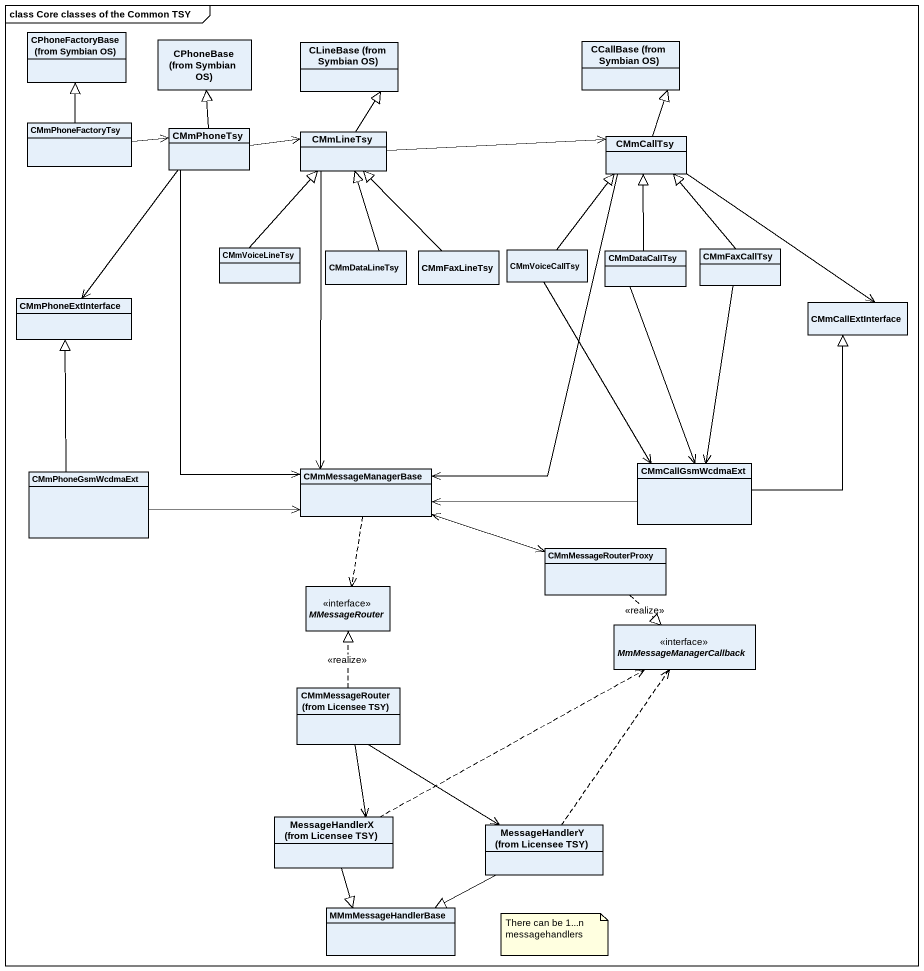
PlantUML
@startuml
mainframe class Core classes of the Common TSY
hide circle
hide empty members
class "CPhoneFactoryBase (from Symbian OS)" as CPhoneFactoryBase_from
class "CPhoneBase (from Symbian OS)" as CPhoneBase_from_Symbian_OS
class "CLineBase (from Symbian OS)" as CLineBase_from_Symbian_OS
class "CCallBase (from Symbian OS)" as CCallBase_from_Symbian_OS
class CMmPhoneFactoryTsy
class CMmPhoneTsy
class CMmLineTsy
class CMmCallTsy
class CMmVoiceLineTsy
class CMmDataLineTsy
class CMmFaxLineTsy
class CMmVoiceCallTsy
class CMmDataCallTsy
class CMmFaxCallTsy
class CMmPhoneExtInterface
class CMmCallExtInterface
class CMmPhoneGsmWcdmaExt
class CMmMessageManagerBase
class CMmCallGsmWcdmaExt
class CMmMessageRouterProxy
interface MMessageRouter <<interface>>
interface MmMessageManagerCallback <<interface>>
class "CMmMessageRouter (from Licensee TSY)" as CMmMessageRouter_from
class "MessageHandlerX (from Licensee TSY)" as MessageHandlerX_from
class "MessageHandlerY (from Licensee TSY)" as MessageHandlerY_from
class MMmMessageHandlerBase
CMmPhoneFactoryTsy -up-|> CPhoneFactoryBase_from
CMmPhoneFactoryTsy -right-> CMmPhoneTsy
CMmPhoneTsy -up-|> CPhoneBase_from_Symbian_OS
CMmPhoneTsy -right-> CMmLineTsy
CMmPhoneTsy --> CMmPhoneExtInterface
CMmPhoneTsy --> CMmMessageManagerBase
CMmLineTsy -up-|> CLineBase_from_Symbian_OS
CMmLineTsy -right-> CMmCallTsy
CMmLineTsy --> CMmMessageManagerBase
CMmCallTsy -up-|> CCallBase_from_Symbian_OS
CMmCallTsy --> CMmCallExtInterface
CMmCallTsy --> CMmMessageManagerBase
CMmVoiceLineTsy -up-|> CMmLineTsy
CMmDataLineTsy -up-|> CMmLineTsy
CMmFaxLineTsy -up-|> CMmLineTsy
CMmVoiceCallTsy -up-|> CMmCallTsy
CMmVoiceCallTsy --> CMmCallGsmWcdmaExt
CMmDataCallTsy -up-|> CMmCallTsy
CMmDataCallTsy --> CMmCallGsmWcdmaExt
CMmFaxCallTsy -up-|> CMmCallTsy
CMmFaxCallTsy --> CMmCallGsmWcdmaExt
CMmPhoneGsmWcdmaExt -up-|> CMmPhoneExtInterface
CMmPhoneGsmWcdmaExt -right-> CMmMessageManagerBase
CMmMessageManagerBase <-right-> CMmMessageRouterProxy
CMmMessageManagerBase ..> MMessageRouter
CMmCallGsmWcdmaExt -up-|> CMmCallExtInterface
CMmCallGsmWcdmaExt -left-> CMmMessageManagerBase
CMmMessageRouterProxy ..|> MmMessageManagerCallback : <<realize>>
CMmMessageRouter_from .up.|> MMessageRouter : <<realize>>
CMmMessageRouter_from --> MessageHandlerX_from
CMmMessageRouter_from --> MessageHandlerY_from
MessageHandlerX_from .right.> MmMessageManagerCallback
MessageHandlerX_from --|> MMmMessageHandlerBase
MessageHandlerY_from .up.> MmMessageManagerCallback
MessageHandlerY_from -left-|> MMmMessageHandlerBase
note as N1
  There can be 1...n messagehandlers
end note
@enduml
